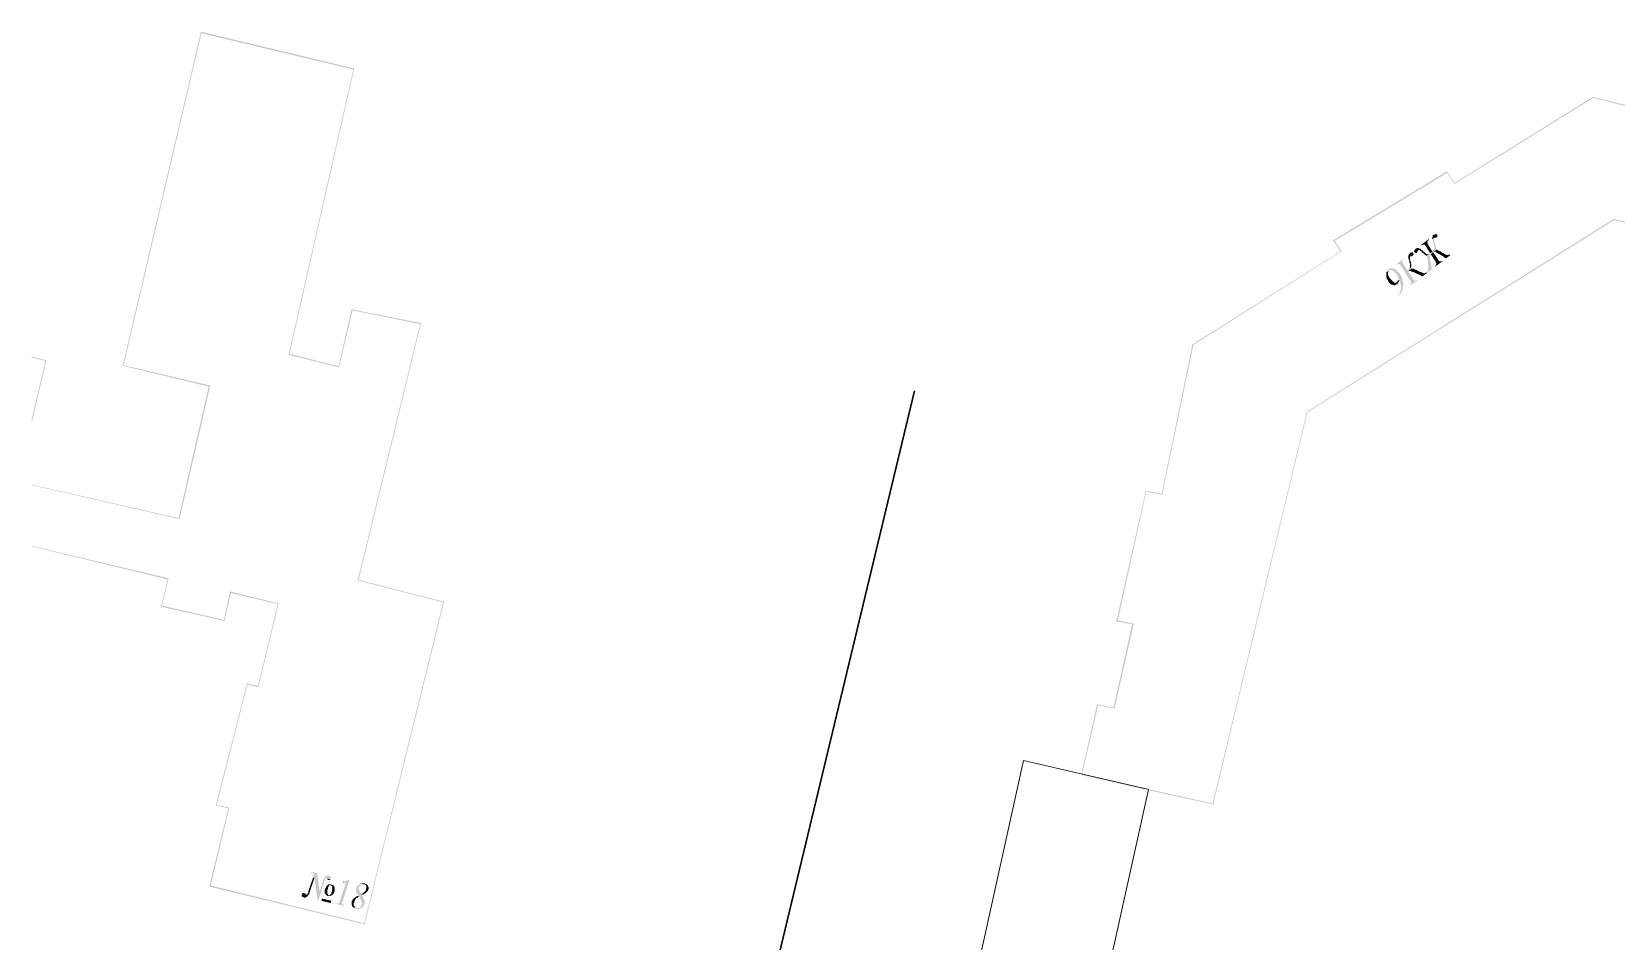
# Model space of a CAD drawing. Extents: x 243 to 885, y -99 to 1005.
# Drawn here: x 242.9 to 404.9, y 559 to 652 of the extents above; entities that cross this region are included whole.
import ezdxf

# ---------------------------------------------------------------- set-up
doc = ezdxf.new("R2010")
doc.units = 0
doc.header["$MEASUREMENT"] = 0
doc.layers.add('PDF _Геометрия', color=7, linetype='Continuous')
doc.layers.add('PDF _Сплошная заливка', color=7, linetype='Continuous')

msp = doc.modelspace()

# ---------------------------------------------------------------- hatches: boundary and pattern name
at = {"layer": 'PDF _Сплошная заливка', "linetype": 'ByBlock', "transparency": 33554559}
for points in [[(242.87, 599.4), (256.76, 596.04), (256.09, 593.24), (262.58, 591.79), (263.25, 594.64), (268.01, 593.52), (266, 585.13), (264.88, 585.41), (261.68, 572.92), (262.97, 572.64), (261.01, 564.63), (276.91, 560.77), (285.03, 593.75), (276.3, 595.99), (282.68, 622.25), (275.57, 623.65), (274.23, 617.82), (269.24, 619.11), (275.85, 648.28), (260.17, 652.04), (252.17, 617.88), (260.96, 615.75), (257.88, 602.31), (242.87, 605.73), (242.87, 605.67), (257.99, 602.2), (261.13, 615.86), (252.28, 617.94), (260.23, 651.87), (275.74, 648.17), (269.13, 619), (274.28, 617.71), (275.68, 623.54), (282.57, 622.14), (276.19, 595.93), (284.92, 593.69), (276.86, 560.88), (261.18, 564.74), (263.08, 572.7), (261.8, 572.98), (264.93, 585.29), (266.05, 585.01), (268.12, 593.58), (263.14, 594.81), (262.52, 591.9), (256.2, 593.36), (256.87, 596.16), (242.87, 599.46)], [(385.65, 630.81), (384.92, 630.25), (384.92, 630.2), (384.98, 630.2), (385.03, 630.25), (385.09, 630.25), (385.15, 630.25), (385.2, 630.25), (385.26, 630.25), (385.31, 630.2), (385.37, 630.14), (385.43, 630.03), (385.82, 629.41), (385.76, 629.36), (386.15, 629.64), (386.04, 629.58), (385.65, 630.2), (385.65, 630.25), (385.59, 630.37), (385.54, 630.42), (385.54, 630.48), (385.54, 630.53), (385.54, 630.59), (385.59, 630.65), (385.65, 630.7), (385.71, 630.76)], [(386.04, 630.81), (386.04, 630.76), (386.1, 630.65), (386.1, 630.59), (386.15, 630.48), (386.15, 630.37), (386.21, 630.25), (386.21, 630.2), (386.27, 630.09), (386.27, 630.03), (386.27, 629.97), (386.27, 629.86), (386.27, 629.81), (386.27, 629.75), (386.21, 629.69), (386.15, 629.64), (385.48, 629.13), (385.59, 629.13), (385.54, 629.08), (385.54, 629.02), (385.54, 628.91), (385.54, 628.85), (385.54, 628.74), (385.59, 628.74), (385.59, 628.63), (385.59, 628.52), (385.59, 628.41), (385.65, 628.29), (385.65, 628.24), (385.65, 628.13), (385.65, 628.07), (385.65, 628.01), (385.65, 627.96), (385.65, 627.9), (385.65, 627.85), (385.65, 627.79), (385.65, 627.68), (385.59, 627.62), (385.59, 627.57), (385.54, 627.51), (385.48, 627.45), (385.54, 627.4), (385.99, 627.73), (385.87, 628.57), (385.82, 628.63), (385.82, 628.74), (385.82, 628.85), (385.82, 628.97), (385.76, 629.02), (385.76, 629.08), (385.76, 629.13), (385.82, 629.19), (385.87, 629.25), (386.15, 629.53), (386.49, 629.75), (386.38, 629.75), (386.43, 629.81), (386.43, 629.86), (386.43, 629.97), (386.43, 630.03), (386.38, 630.09), (386.38, 630.14), (386.38, 630.2), (386.32, 630.31), (386.32, 630.37), (386.27, 630.48), (386.27, 630.53), (386.21, 630.65), (386.21, 630.7), (386.21, 630.76), (386.15, 630.81), (386.21, 630.87), (386.21, 630.93)], [(386.21, 631.26), (386.15, 631.26), (386.1, 631.21), (386.1, 631.15), (386.04, 631.04), (386.04, 630.98), (386.04, 630.87), (386.04, 630.81), (386.21, 630.93), (386.27, 630.98), (386.38, 630.98), (386.43, 630.98), (386.49, 631.04), (386.55, 631.04), (386.55, 631.15), (386.55, 631.21), (386.55, 631.26), (386.49, 631.32), (386.38, 631.32), (386.32, 631.32), (386.27, 631.32)], [(383.13, 628.85), (382.35, 628.24), (382.4, 628.18), (382.4, 628.24), (382.46, 628.24), (382.51, 628.29), (382.57, 628.29), (382.63, 628.29), (382.68, 628.24), (382.74, 628.24), (382.79, 628.13), (382.85, 628.07), (383.75, 626.62), (383.8, 626.62), (383.86, 626.5), (383.86, 626.45), (383.91, 626.39), (383.91, 626.34), (383.86, 626.28), (383.86, 626.22), (383.8, 626.17), (383.75, 626.11), (383.75, 626.06), (384.53, 626.62), (384.47, 626.67), (384.42, 626.62), (384.36, 626.62), (384.31, 626.56), (384.25, 626.56), (384.25, 626.62), (384.19, 626.62), (384.14, 626.67), (384.08, 626.73), (384.03, 626.84), (383.58, 627.51), (383.97, 627.85), (383.91, 627.85), (383.86, 627.85), (383.86, 627.79), (383.86, 627.85), (383.86, 627.9), (383.52, 627.62), (383.13, 628.24), (383.07, 628.29), (383.02, 628.35), (383.02, 628.46), (382.96, 628.52), (382.96, 628.57), (383.02, 628.63), (383.02, 628.69), (383.07, 628.74), (383.13, 628.8)], [(383.58, 628.97), (383.58, 628.91), (383.63, 628.8), (383.63, 628.74), (383.69, 628.63), (383.69, 628.57), (383.69, 628.46), (383.75, 628.35), (383.75, 628.29), (383.75, 628.24), (383.75, 628.18), (383.75, 628.07), (383.75, 628.01), (383.75, 627.9), (383.75, 627.85), (383.69, 627.79), (383.63, 627.73), (383.58, 627.68), (383.52, 627.62), (383.86, 627.9), (383.86, 627.96), (383.91, 628.01), (383.91, 628.07), (383.91, 628.13), (383.91, 628.24), (383.86, 628.29), (383.86, 628.41), (383.86, 628.52), (383.8, 628.57), (383.8, 628.63), (383.75, 628.74), (383.75, 628.85), (383.75, 628.91), (383.75, 628.97), (383.75, 629.02), (383.75, 629.08)], [(383.8, 629.41), (383.75, 629.36), (383.69, 629.3), (383.63, 629.25), (383.63, 629.19), (383.58, 629.13), (383.58, 629.08), (383.58, 628.97), (383.75, 629.08), (383.8, 629.08), (383.91, 629.08), (383.97, 629.08), (384.03, 629.13), (384.08, 629.13), (384.08, 629.19), (384.14, 629.25), (384.14, 629.3), (384.08, 629.41), (384.03, 629.47), (383.97, 629.47), (383.91, 629.47), (383.86, 629.47)], [(384.36, 629.86), (384.31, 629.81), (384.25, 629.75), (384.25, 629.69), (384.19, 629.64), (384.19, 629.53), (384.25, 629.47), (384.31, 629.41), (384.36, 629.41), (384.42, 629.41), (384.47, 629.41), (384.47, 629.47), (384.53, 629.47), (384.53, 629.58), (384.59, 629.64), (384.64, 629.69), (384.81, 629.86), (384.75, 629.86), (384.7, 629.86), (384.64, 629.92), (384.59, 629.92), (384.53, 629.92), (384.47, 629.92), (384.42, 629.86)], [(384.81, 629.86), (384.64, 629.69), (384.64, 629.75), (384.75, 629.69), (384.81, 629.69), (384.81, 629.64), (384.92, 629.58), (384.98, 629.47), (385.09, 629.41), (385.15, 629.36), (385.2, 629.3), (385.26, 629.25), (385.31, 629.25), (385.31, 629.19), (385.37, 629.19), (385.43, 629.13), (385.48, 629.13), (386.15, 629.64), (385.76, 629.36), (385.71, 629.3), (385.65, 629.3), (385.59, 629.25), (385.54, 629.3), (385.48, 629.3), (385.43, 629.3), (385.37, 629.36), (385.31, 629.41), (385.26, 629.47), (385.2, 629.53), (385.09, 629.58), (385.09, 629.64), (384.98, 629.69), (384.92, 629.75), (384.87, 629.81), (384.81, 629.81)], [(386.15, 629.53), (385.87, 629.25), (385.87, 629.3), (386.32, 628.63), (386.38, 628.57), (386.38, 628.46), (386.43, 628.41), (386.43, 628.35), (386.49, 628.29), (386.43, 628.24), (386.43, 628.18), (386.38, 628.13), (386.27, 628.07), (386.32, 628.01), (387.11, 628.57), (387.05, 628.63), (386.99, 628.57), (386.88, 628.57), (386.83, 628.57), (386.77, 628.57), (386.71, 628.63), (386.66, 628.69), (386.6, 628.8), (386.15, 629.47)], [(386.49, 629.75), (386.15, 629.53), (386.38, 629.53), (386.43, 629.47), (386.94, 629.19), (387.05, 629.13), (387.16, 629.08), (387.22, 629.02), (387.27, 628.97), (387.33, 628.91), (387.39, 628.91), (387.44, 628.85), (387.89, 629.19), (387.83, 629.25), (387.78, 629.25), (387.72, 629.25), (387.67, 629.19), (387.61, 629.19), (387.55, 629.19), (387.5, 629.25), (387.44, 629.25), (387.39, 629.25), (387.33, 629.3), (387.22, 629.36), (387.16, 629.41), (387.05, 629.41), (387.05, 629.47), (386.94, 629.53), (386.88, 629.58), (386.77, 629.58), (386.71, 629.64), (386.66, 629.69), (386.6, 629.69), (386.55, 629.75)], [(381.39, 627.45), (381.34, 627.4), (381.34, 626.95), (381.39, 626.89), (381.39, 626.78), (381.45, 626.73), (381.45, 626.67), (381.51, 626.62), (381.56, 626.5), (381.56, 626.45), (381.62, 626.39), (381.67, 626.34), (381.73, 626.28), (381.79, 626.22), (381.84, 626.17), (381.9, 626.17), (382.01, 626.17), (382.07, 626.11), (382.46, 626.45), (382.4, 626.39), (382.35, 626.39), (382.29, 626.39), (382.18, 626.39), (382.12, 626.39), (382.12, 626.45), (382.07, 626.45), (382.01, 626.5), (381.95, 626.56), (381.9, 626.62), (381.84, 626.67), (381.79, 626.73), (381.73, 626.78), (381.67, 626.89), (381.62, 626.95), (381.56, 627.06), (381.56, 627.12), (381.51, 627.17), (381.51, 627.29), (381.51, 627.34), (381.51, 627.4), (381.51, 627.45), (381.56, 627.51), (381.56, 627.57), (381.62, 627.62)], [(381.56, 627.73), (381.51, 627.68), (381.45, 627.62), (381.45, 627.57), (381.39, 627.51), (381.39, 627.45), (381.62, 627.62), (381.67, 627.62), (381.73, 627.68), (381.79, 627.68), (381.84, 627.68), (381.9, 627.62), (381.95, 627.62), (382.07, 627.57), (382.12, 627.51), (382.18, 627.45), (382.23, 627.4), (382.29, 627.34), (382.35, 627.29), (382.4, 627.23), (382.46, 627.17), (382.46, 627.12), (382.51, 627.01), (382.57, 626.95), (382.57, 626.89), (382.63, 626.78), (382.63, 626.73), (382.57, 626.67), (382.57, 626.56), (382.51, 626.56), (382.68, 626.67), (382.68, 626.62), (382.74, 626.5), (382.74, 626.45), (382.79, 626.39), (382.79, 626.28), (382.79, 626.22), (382.85, 626.17), (382.85, 626.06), (382.85, 626), (382.85, 625.94), (382.85, 625.83), (382.85, 625.78), (382.85, 625.72), (382.79, 625.61), (382.79, 625.55), (382.79, 625.5), (382.79, 625.44), (382.74, 625.44), (382.74, 625.33), (382.68, 625.27), (382.68, 625.22), (382.63, 625.16), (382.57, 625.1), (382.51, 625.1), (382.57, 625.05), (382.63, 625.1), (382.68, 625.16), (382.74, 625.16), (382.79, 625.22), (382.85, 625.27), (382.85, 625.33), (382.91, 625.38), (382.91, 625.5), (382.96, 625.55), (382.96, 625.61), (383.02, 625.72), (383.02, 625.78), (383.02, 625.83), (383.02, 625.94), (383.07, 626), (383.07, 626.06), (383.07, 626.17), (383.07, 626.22), (383.07, 626.28), (383.07, 626.39), (383.02, 626.45), (383.02, 626.5), (383.02, 626.62), (383.02, 626.67), (382.96, 626.78), (382.96, 626.84), (382.91, 626.89), (382.91, 626.95), (382.85, 627.06), (382.85, 627.12), (382.79, 627.17), (382.74, 627.29), (382.68, 627.34), (382.63, 627.4), (382.57, 627.45), (382.51, 627.51), (382.46, 627.57), (382.4, 627.62), (382.35, 627.68), (382.29, 627.73), (382.23, 627.73), (382.18, 627.79), (382.12, 627.79), (382.07, 627.79), (382.01, 627.85), (381.95, 627.85), (381.9, 627.85), (381.84, 627.85), (381.73, 627.85), (381.67, 627.79), (381.62, 627.79)], [(383.97, 627.85), (383.58, 627.51), (383.69, 627.57), (383.75, 627.57), (383.8, 627.57), (383.86, 627.57), (383.91, 627.51), (383.97, 627.51), (384.08, 627.45), (384.14, 627.45), (384.25, 627.4), (384.36, 627.34), (384.42, 627.34), (384.47, 627.29), (384.59, 627.23), (384.64, 627.23), (384.75, 627.17), (384.81, 627.12), (384.87, 627.12), (384.92, 627.06), (384.98, 627.06), (385.03, 627.01), (385.48, 627.34), (385.48, 627.45), (385.43, 627.4), (385.37, 627.4), (385.31, 627.34), (385.26, 627.34), (385.2, 627.34), (385.09, 627.34), (385.09, 627.4), (385.03, 627.4), (384.98, 627.4), (384.92, 627.45), (384.87, 627.45), (384.75, 627.51), (384.7, 627.51), (384.59, 627.57), (384.53, 627.62), (384.42, 627.68), (384.36, 627.68), (384.25, 627.73), (384.14, 627.79), (384.08, 627.79), (384.03, 627.79)], [(382.51, 626.56), (382.46, 626.5), (382.46, 626.45), (382.07, 626.11), (382.12, 626.11), (382.18, 626.11), (382.23, 626.11), (382.29, 626.17), (382.35, 626.17), (382.4, 626.22), (382.46, 626.22), (382.51, 626.28), (382.51, 626.34), (382.57, 626.39), (382.63, 626.45), (382.63, 626.5), (382.68, 626.56), (382.68, 626.67)], [(242.87, 612), (244.38, 618.44), (242.87, 618.83), (242.87, 618.72), (244.27, 618.38), (242.87, 612.45)], [(354.13, 575.27), (350.26, 576.17), (350.26, 576.05), (354.13, 575.16)], [(271.65, 565.58), (271.2, 564.3), (271.2, 564.24), (271.15, 564.13), (271.15, 564.02), (271.09, 563.96), (271.09, 563.9), (271.04, 563.85), (270.98, 563.79), (270.92, 563.79), (271.15, 563.74), (271.2, 563.79), (271.2, 563.85), (271.26, 563.9), (271.26, 564.02), (271.32, 564.07), (271.32, 564.18), (271.37, 564.3), (271.76, 565.47)], [(272.04, 565.98), (271.48, 566.14), (271.43, 566.03), (271.54, 566.03), (271.6, 566.03), (271.65, 565.98), (271.65, 565.92), (271.71, 565.86), (271.71, 565.81), (271.65, 565.75), (271.65, 565.7), (271.65, 565.58), (271.76, 565.47), (272.1, 563.23), (272.32, 564.13)], [(273.28, 565.75), (273.05, 565.75), (273, 565.7), (272.88, 565.64), (272.83, 565.58), (272.83, 565.53), (272.77, 565.47), (272.72, 565.42), (272.72, 565.36), (272.66, 565.3), (272.66, 565.19), (272.6, 565.14), (272.6, 565.02), (272.55, 564.91), (272.32, 564.13), (272.1, 563.23), (272.16, 563.18), (272.77, 565.08), (272.77, 565.14), (272.83, 565.25), (272.83, 565.3), (272.88, 565.36), (272.88, 565.42), (272.94, 565.47), (273, 565.47), (273.44, 565.36), (273.44, 565.47), (273.44, 565.58), (273.44, 565.64), (273.39, 565.7), (273.33, 565.7)], [(273.44, 565.36), (273, 565.47), (273.05, 565.47), (273.11, 565.36), (273.16, 565.3), (273.22, 565.3), (273.33, 565.3), (273.39, 565.36)], [(263.7, 564.07), (261.18, 564.74), (261.13, 564.63), (263.7, 564.02)], [(270.7, 563.96), (270.59, 563.96), (270.53, 563.9), (270.48, 563.79), (270.48, 563.74), (270.48, 563.62), (270.53, 563.62), (270.53, 563.57), (270.59, 563.57), (270.7, 563.51), (270.81, 563.51), (270.87, 563.51), (270.92, 563.57), (270.98, 563.57), (271.04, 563.62), (271.09, 563.68), (271.15, 563.74), (270.92, 563.79), (270.87, 563.9), (270.81, 563.9), (270.76, 563.96)], [(273.22, 564.86), (273.16, 564.8), (273.11, 564.74), (273.05, 564.74), (273, 564.69), (273, 564.63), (272.94, 564.52), (272.88, 564.46), (272.88, 564.41), (272.83, 564.35), (272.83, 564.3), (272.83, 564.18), (272.83, 564.13), (272.83, 564.07), (272.83, 563.96), (272.88, 563.9), (272.94, 563.85), (272.94, 563.79), (273.22, 563.74), (273.16, 563.79), (273.16, 563.85), (273.11, 563.9), (273.11, 564.02), (273.11, 564.07), (273.11, 564.18), (273.11, 564.24), (273.11, 564.3), (273.16, 564.41), (273.16, 564.46), (273.16, 564.52), (273.22, 564.63), (273.28, 564.69), (273.28, 564.74), (273.33, 564.74), (273.39, 564.74), (273.44, 564.74)], [(273.5, 564.86), (273.22, 564.86), (273.44, 564.74), (273.5, 564.74), (273.56, 564.69), (273.56, 564.63), (273.61, 564.58), (273.61, 564.46), (273.61, 564.41), (273.56, 564.3), (273.56, 564.24), (273.56, 564.13), (273.56, 564.07), (273.5, 564.02), (273.5, 563.9), (273.44, 563.85), (273.39, 563.79), (273.33, 563.74), (273.22, 563.74), (272.94, 563.79), (273, 563.74), (273.05, 563.74), (273.11, 563.68), (273.16, 563.68), (273.22, 563.68), (273.28, 563.68), (273.33, 563.68), (273.44, 563.68), (273.5, 563.74), (273.56, 563.74), (273.61, 563.79), (273.67, 563.85), (273.72, 563.9), (273.78, 563.96), (273.78, 564.07), (273.84, 564.13), (273.84, 564.18), (273.84, 564.3), (273.84, 564.35), (273.84, 564.41), (273.84, 564.52), (273.84, 564.58), (273.78, 564.63), (273.78, 564.69), (273.72, 564.74), (273.67, 564.74), (273.61, 564.8), (273.56, 564.8)], [(275.35, 565.3), (275.29, 565.3), (274.68, 565.14), (274.84, 565.08), (274.9, 565.08), (274.95, 565.02), (274.95, 564.97), (274.95, 564.91), (274.9, 564.86), (274.9, 564.8), (274.9, 564.69), (274.84, 564.58), (274.4, 563.23), (274.4, 563.18), (274.34, 563.06), (274.34, 563.01), (274.28, 562.95), (274.23, 562.9), (274.17, 562.9), (274.12, 562.9), (274, 562.9), (274, 562.84), (274.79, 562.67), (274.84, 562.73), (274.73, 562.78), (274.68, 562.78), (274.62, 562.84), (274.62, 562.9), (274.62, 562.95), (274.62, 563.01), (274.62, 563.06), (274.68, 563.18)], [(276.47, 564.97), (276.41, 564.91), (276.35, 564.91), (276.35, 564.86), (276.3, 564.8), (276.24, 564.74), (276.19, 564.69), (276.13, 564.63), (276.07, 564.58), (276.07, 564.52), (276.07, 564.46), (276.02, 564.41), (276.02, 564.35), (276.02, 564.24), (276.02, 564.18), (276.07, 564.13), (276.07, 564.07), (276.07, 564.02), (276.13, 563.96), (276.19, 563.85), (276.19, 563.79), (276.24, 563.74), (276.19, 563.68), (276.3, 563.62), (276.35, 563.57), (276.41, 563.46), (276.41, 563.4), (276.47, 563.34), (276.52, 563.29), (276.52, 563.23), (276.58, 563.18), (276.58, 563.12), (276.58, 563.06), (276.58, 563.01), (276.63, 562.95), (276.63, 562.9), (276.63, 562.84), (276.58, 562.73), (276.58, 562.67), (276.52, 562.62), (276.47, 562.56), (276.41, 562.5), (276.35, 562.45), (276.3, 562.45), (276.24, 562.45), (276.13, 562.45), (276.07, 562.45), (275.74, 562.5), (275.79, 562.45), (275.85, 562.45), (275.91, 562.39), (275.96, 562.39), (276.02, 562.34), (276.07, 562.34), (276.13, 562.34), (276.24, 562.34), (276.3, 562.34), (276.35, 562.34), (276.41, 562.39), (276.47, 562.39), (276.52, 562.45), (276.63, 562.5), (276.69, 562.5), (276.75, 562.56), (276.75, 562.62), (276.8, 562.73), (276.86, 562.78), (276.86, 562.84), (276.86, 562.9), (276.91, 563.01), (276.91, 563.06), (276.91, 563.12), (276.91, 563.23), (276.86, 563.29), (276.86, 563.34), (276.8, 563.4), (276.8, 563.46), (276.75, 563.51), (276.69, 563.62), (276.69, 563.68), (276.63, 563.74), (276.63, 563.79), (276.75, 563.79), (276.58, 563.85), (276.41, 564.18), (276.35, 564.24), (276.35, 564.3), (276.3, 564.35), (276.3, 564.41), (276.3, 564.52), (276.35, 564.58), (276.35, 564.63), (276.41, 564.69), (276.47, 564.74), (276.52, 564.8), (276.58, 564.86), (276.63, 564.86), (276.69, 564.86), (276.75, 564.86), (276.8, 564.86)], [(276.86, 564.97), (276.47, 564.97), (276.8, 564.86), (276.86, 564.86), (276.91, 564.86), (276.97, 564.8), (277.03, 564.74), (277.03, 564.69), (277.08, 564.69), (277.08, 564.58), (277.08, 564.52), (277.08, 564.46), (277.03, 564.35), (277.03, 564.3), (277.03, 564.24), (276.97, 564.18), (276.91, 564.13), (276.91, 564.07), (276.86, 564.07), (276.8, 564.02), (276.75, 563.96), (276.63, 563.9), (276.58, 563.85), (276.75, 563.79), (276.8, 563.85), (276.86, 563.9), (276.97, 563.9), (277.03, 563.96), (277.03, 564.02), (277.08, 564.02), (277.14, 564.07), (277.19, 564.18), (277.25, 564.24), (277.25, 564.3), (277.31, 564.35), (277.31, 564.41), (277.31, 564.52), (277.31, 564.58), (277.25, 564.63), (277.25, 564.69), (277.25, 564.74), (277.19, 564.74), (277.14, 564.8), (277.08, 564.86), (277.08, 564.91), (276.97, 564.91), (276.91, 564.97)], [(273.5, 563.18), (272.55, 563.4), (272.49, 563.18), (273.44, 562.95)], [(276.19, 563.68), (276.07, 563.62), (276.02, 563.57), (275.96, 563.57), (275.91, 563.51), (275.85, 563.46), (275.79, 563.4), (275.74, 563.4), (275.68, 563.29), (275.68, 563.23), (275.63, 563.18), (275.57, 563.12), (275.57, 563.06), (275.57, 562.95), (275.57, 562.9), (275.57, 562.84), (275.57, 562.78), (275.63, 562.67), (275.63, 562.62), (275.68, 562.56), (275.74, 562.5), (276.07, 562.45), (276.02, 562.45), (275.96, 562.5), (275.91, 562.56), (275.85, 562.62), (275.85, 562.67), (275.79, 562.73), (275.79, 562.84), (275.79, 562.9), (275.85, 562.95), (275.85, 563.06), (275.85, 563.12), (275.91, 563.18), (275.91, 563.23), (275.96, 563.34), (276.02, 563.4), (276.07, 563.46), (276.13, 563.46), (276.19, 563.51), (276.24, 563.57), (276.3, 563.62)]]:
    msp.add_hatch(color=256, dxfattribs=at).paths.add_polyline_path(points)
h = msp.add_hatch(color=256, dxfattribs=at)
h.paths.add_polyline_path([(387.55, 637.76), (375.91, 630.7), (376.64, 629.58), (361.52, 620.06), (358.38, 604.78), (356.76, 605.11), (353.74, 591.73), (355.36, 591.45), (353.46, 582.94), (351.78, 583.28), (350.15, 576.05), (356.98, 574.49), (363.65, 573.03), (373.28, 613.12), (404.63, 632.77), (444.44, 622.86), (447.35, 635.91), (440.8, 637.53), (440.52, 636.13), (431.62, 638.32), (431.96, 639.77), (418.97, 643.13), (418.52, 641.4), (402.45, 645.37), (388.34, 636.58)])
h.paths.add_polyline_path([(387.55, 637.59), (388.34, 636.47), (402.5, 645.26), (418.57, 641.23), (419.02, 642.96), (431.84, 639.72), (431.45, 638.26), (440.58, 636.02), (440.86, 637.42), (447.24, 635.85), (444.39, 623.03), (404.58, 632.89), (373.22, 613.18), (363.59, 573.14), (356.98, 574.6), (350.26, 576.17), (351.89, 583.17), (353.57, 582.83), (355.53, 591.51), (353.9, 591.84), (356.81, 605), (358.44, 604.67), (361.63, 620.01), (376.75, 629.58), (376.08, 630.65)], flags=0)

# ---------------------------------------------------------------- linework, layer by layer
at = {"layer": 'PDF _Геометрия', "linetype": 'ByBlock', "lineweight": 25}
msp.add_lwpolyline([(333.13, 615.3), (318.24, 553.32), (297.3, 538.82), (242.87, 552.37), (297.3, 538.82), (318.24, 553.32)], close=True, dxfattribs=at)
at = {"layer": 'PDF _Геометрия', "linetype": 'ByBlock', "lineweight": 18}
msp.add_lwpolyline([(357.04, 574.54), (346.23, 525.77), (333.47, 528.57), (344.27, 577.51), (356.93, 574.6)], dxfattribs=at)
at = {"layer": 'PDF _Сплошная заливка', "linetype": 'ByBlock', "lineweight": 18, "transparency": 33554559}
msp.add_solid([(274.68, 565.14), (274.68, 565.08), (274.84, 565.08)], dxfattribs=at)

doc.saveas('drawing.dxf')
